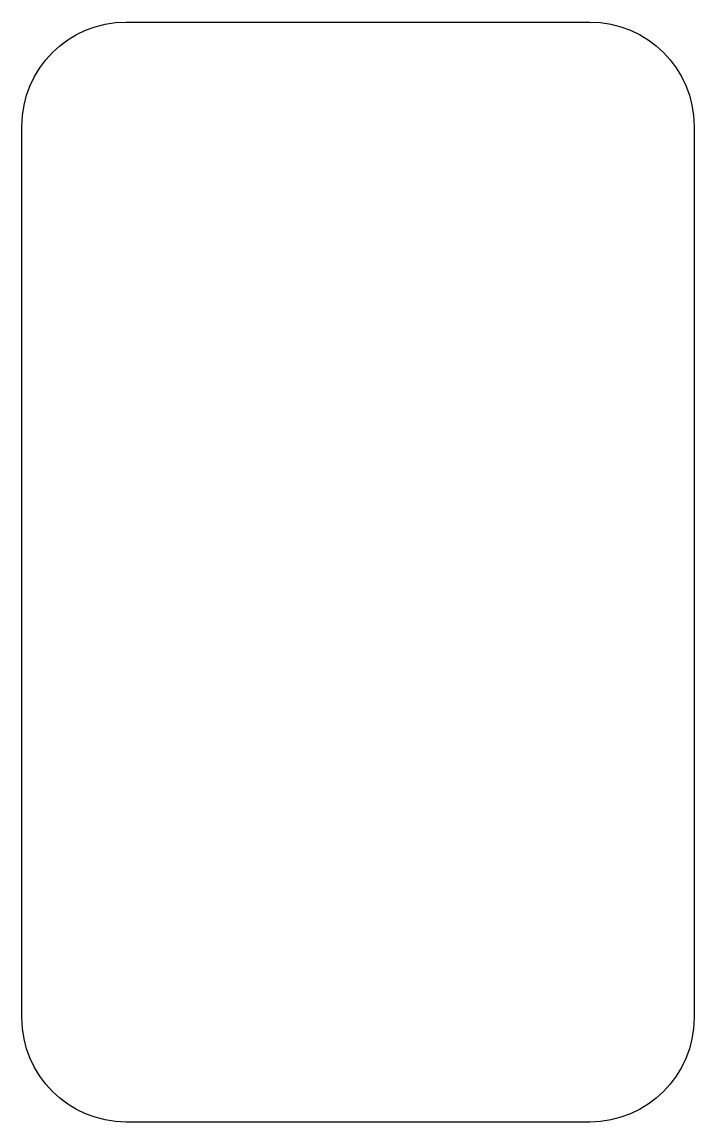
# Model space of a CAD drawing. Header units: centimetres. Extents: x -6.3 to 6.3, y -10.3 to 10.3.
import ezdxf

# ---------------------------------------------------------------- set-up
doc = ezdxf.new("R2010")
doc.units = ezdxf.units.CM
doc.header["$MEASUREMENT"] = 0
doc.layers.add('Camada 1', color=7, linetype='Continuous')

msp = doc.modelspace()

# ---------------------------------------------------------------- linework, layer by layer
at = {"layer": 'Camada 1'}
msp.add_open_spline([(6.32354, 0), (6.32354, 0), (6.32354, 8.38729), (6.32354, 8.38729), (6.32354, 8.38729), (6.32354, 9.46862), (5.44695, 10.34521), (4.36562, 10.34521), (4.36562, 10.34521), (4.36562, 10.34521), (0, 10.34521), (0, 10.34521), (0, 10.34521), (0, 10.34521), (-4.36563, 10.34521), (-4.36563, 10.34521), (-4.36563, 10.34521), (-5.44695, 10.34521), (-6.32354, 9.46862), (-6.32354, 8.38729), (-6.32354, 8.38729), (-6.32354, 8.38729), (-6.32354, 0), (-6.32354, 0), (-6.32354, 0), (-6.32354, 0), (-6.32354, -8.38729), (-6.32354, -8.38729), (-6.32354, -8.38729), (-6.32354, -9.46862), (-5.44695, -10.34521), (-4.36562, -10.34521), (-4.36562, -10.34521), (-4.36562, -10.34521), (0, -10.34521), (0, -10.34521), (0, -10.34521), (0, -10.34521), (4.36563, -10.34521), (4.36563, -10.34521), (4.36563, -10.34521), (5.44696, -10.34521), (6.32355, -9.46862), (6.32355, -8.38729), (6.32355, -8.38729), (6.32355, -8.38729), (6.32354, 0), (6.32354, 0)], degree=3, knots=[0, 0, 0, 0, 0.07692308, 0.07692308, 0.07692308, 0.07692308, 0.15384615, 0.15384615, 0.15384615, 0.15384615, 0.23076923, 0.23076923, 0.23076923, 0.23076923, 0.30769231, 0.30769231, 0.30769231, 0.30769231, 0.38461538, 0.38461538, 0.38461538, 0.38461538, 0.46153846, 0.46153846, 0.46153846, 0.46153846, 0.53846154, 0.53846154, 0.53846154, 0.53846154, 0.61538462, 0.61538462, 0.61538462, 0.61538462, 0.69230769, 0.69230769, 0.69230769, 0.69230769, 0.76923077, 0.76923077, 0.76923077, 0.76923077, 0.84615385, 0.84615385, 0.84615385, 0.84615385, 1, 1, 1, 1], dxfattribs=at)

doc.saveas('drawing.dxf')
